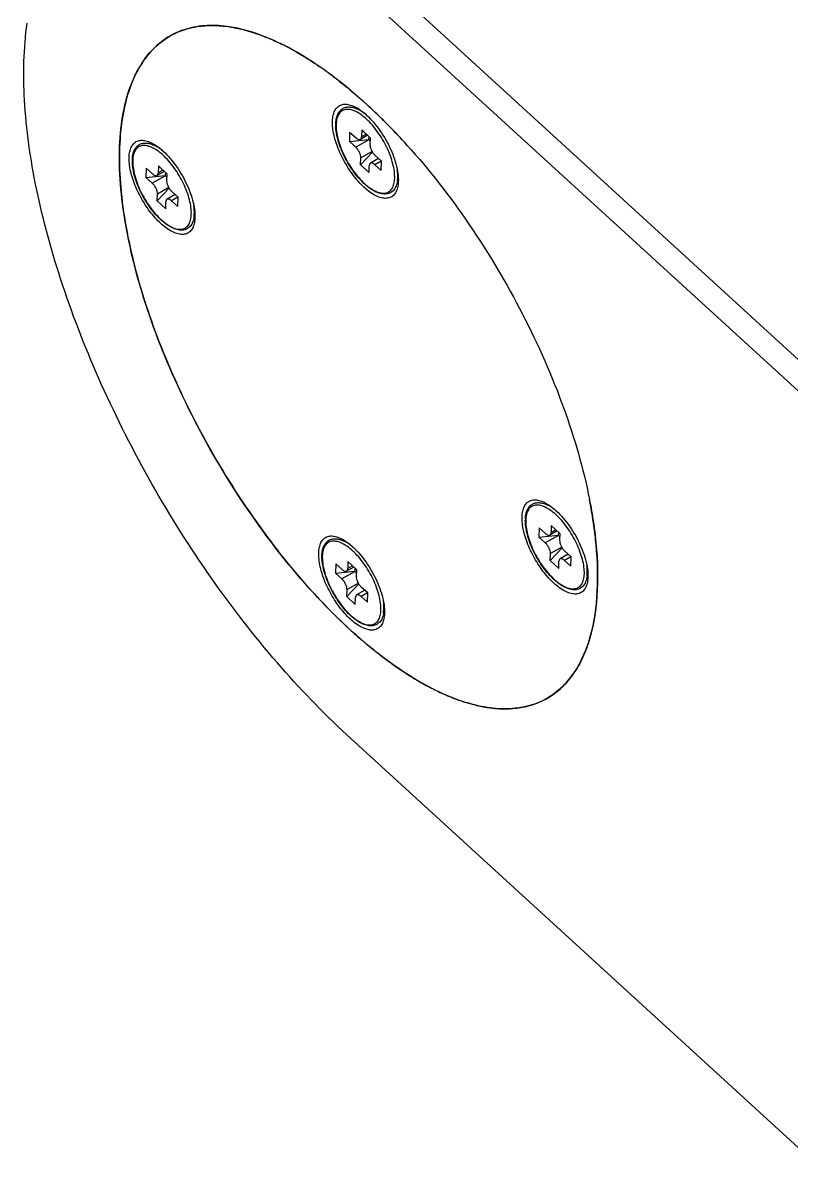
# Model space of a CAD drawing. Header units: millimetres. Extents: x 0 to 549, y 0 to 190.
# Drawn here: x 385.72 to 397.07, y 68.45 to 85.48 of the extents above; entities that cross this region are included whole.
import ezdxf

# ---------------------------------------------------------------- set-up
doc = ezdxf.new("R2010")
doc.units = ezdxf.units.MM
doc.layers.add('02___PRT_ALL_AXES', color=7, linetype='Continuous')

msp = doc.modelspace()

# ---------------------------------------------------------------- linework, layer by layer
at = {"color": 7, "linetype": 'Continuous'}
for p, q in [((391.046, 86.112), (398.184, 79.586)), ((390.846, 85.829), (397.984, 79.303)), ((390.541, 83.874), (390.537, 83.737)), ((390.541, 83.874), (390.636, 83.788)), ((390.807, 83.827), (390.7, 83.766)), ((390.72, 83.906), (390.717, 83.803)), ((390.788, 83.844), (390.717, 83.803)), ((390.846, 83.791), (390.72, 83.906)), ((390.824, 83.811), (390.822, 83.765)), ((390.846, 83.791), (390.842, 83.688)), ((390.537, 83.737), (390.822, 83.765)), ((390.537, 83.737), (390.631, 83.651)), ((390.826, 83.761), (390.631, 83.651)), ((390.822, 83.765), (390.826, 83.761)), ((390.704, 83.389), (390.88, 83.577)), ((390.704, 83.389), (390.707, 83.493)), ((390.873, 83.588), (390.707, 83.493)), ((390.969, 83.483), (390.849, 83.415)), ((391.009, 83.447), (390.914, 83.392)), ((391.012, 83.444), (390.918, 83.53)), ((391.008, 83.306), (391.012, 83.444)), ((387.537, 83.342), (387.533, 83.204)), ((387.537, 83.342), (387.631, 83.256)), ((387.803, 83.294), (387.696, 83.234)), ((387.716, 83.374), (387.713, 83.27)), ((387.784, 83.311), (387.713, 83.27)), ((387.841, 83.259), (387.716, 83.374)), ((387.82, 83.279), (387.818, 83.232)), ((390.704, 83.389), (390.829, 83.275)), ((390.829, 83.275), (390.832, 83.378)), ((391.008, 83.306), (390.914, 83.392)), ((387.533, 83.204), (387.818, 83.232)), ((387.533, 83.204), (387.627, 83.118)), ((387.822, 83.229), (387.627, 83.118)), ((387.818, 83.232), (387.822, 83.229)), ((387.841, 83.259), (387.838, 83.156)), ((391.247, 83.153), (391.252, 83.204)), ((387.699, 82.857), (387.876, 83.045)), ((387.699, 82.857), (387.703, 82.96)), ((387.869, 83.055), (387.703, 82.96)), ((387.965, 82.951), (387.845, 82.883)), ((388.008, 82.912), (387.914, 82.998)), ((387.699, 82.857), (387.825, 82.742)), ((387.825, 82.742), (387.828, 82.846)), ((388.005, 82.914), (387.909, 82.86)), ((388.004, 82.774), (387.909, 82.86)), ((388.004, 82.774), (388.008, 82.912)), ((388.243, 82.621), (388.247, 82.671)), ((393.342, 78.035), (393.337, 77.897)), ((393.342, 78.035), (393.436, 77.949)), ((393.52, 78.067), (393.517, 77.963)), ((393.589, 78.004), (393.517, 77.963)), ((393.646, 77.952), (393.52, 78.067)), ((393.337, 77.897), (393.622, 77.925)), ((393.337, 77.897), (393.431, 77.811)), ((393.626, 77.922), (393.431, 77.811)), ((393.607, 77.987), (393.5, 77.926)), ((393.624, 77.972), (393.622, 77.925)), ((393.622, 77.925), (393.626, 77.922)), ((393.646, 77.952), (393.643, 77.849)), ((393.504, 77.55), (393.68, 77.737)), ((393.504, 77.55), (393.507, 77.653)), ((393.674, 77.748), (393.507, 77.653)), ((393.812, 77.605), (393.718, 77.691)), ((390.338, 77.503), (390.333, 77.365)), ((390.338, 77.503), (390.432, 77.417)), ((390.516, 77.534), (390.513, 77.431)), ((390.642, 77.42), (390.516, 77.534)), ((393.504, 77.55), (393.629, 77.435)), ((393.629, 77.435), (393.633, 77.539)), ((393.769, 77.644), (393.649, 77.576)), ((393.809, 77.607), (393.714, 77.553)), ((393.808, 77.467), (393.714, 77.553)), ((393.808, 77.467), (393.812, 77.605)), ((390.333, 77.365), (390.618, 77.393)), ((390.333, 77.365), (390.427, 77.279)), ((390.622, 77.39), (390.427, 77.279)), ((390.603, 77.455), (390.496, 77.394)), ((390.585, 77.472), (390.513, 77.431)), ((390.62, 77.44), (390.618, 77.393)), ((390.618, 77.393), (390.622, 77.39)), ((390.642, 77.42), (390.638, 77.316)), ((394.048, 77.314), (394.052, 77.364)), ((390.5, 77.018), (390.676, 77.205)), ((390.67, 77.216), (390.503, 77.121)), ((390.808, 77.072), (390.714, 77.158)), ((390.5, 77.018), (390.503, 77.121)), ((390.5, 77.018), (390.625, 76.903)), ((390.625, 76.903), (390.628, 77.006)), ((390.765, 77.112), (390.645, 77.043)), ((390.805, 77.075), (390.71, 77.021)), ((390.804, 76.935), (390.71, 77.021)), ((390.804, 76.935), (390.808, 77.072)), ((391.043, 76.781), (391.048, 76.832)), ((397.637, 68.454), (390.499, 74.98))]:
    msp.add_line(p, q, dxfattribs=at)
for centre, radius, start, end in [((390.881, 83.981), 0.545, 178.1732, 179.3841), ((387.877, 83.448), 0.545, 178.1732, 179.3841), ((392.896, 77.524), 1.031, 47.5559, 49.013), ((393.682, 78.141), 0.545, 178.1732, 179.3841), ((390.678, 77.609), 0.545, 178.1732, 179.3841)]:
    msp.add_arc(centre, radius, start, end, dxfattribs=at)
for points, knots in [([(390.499, 74.98), (390.136, 75.312), (389.429, 76.051), (388.468, 77.293), (387.6, 78.668), (386.863, 80.117), (386.287, 81.577), (385.897, 82.986), (385.709, 84.285), (385.725, 85.109), (385.779, 85.483)], [0, 0, 0, 0, 0.124438, 0.258174, 0.396726, 0.535245, 0.668889, 0.793169, 0.904359, 1, 1, 1, 1]), ([(390.757, 83.057), (390.698, 83.111), (390.587, 83.237), (390.451, 83.451), (390.348, 83.679), (390.297, 83.869), (390.286, 84.008), (390.291, 84.096), (390.311, 84.17), (390.344, 84.229), (390.392, 84.269), (390.453, 84.288), (390.521, 84.284), (390.567, 84.27), (390.591, 84.26)], [0, 0, 0, 0, 0.15252, 0.317686, 0.48055, 0.626577, 0.689748, 0.745185, 0.79294, 0.834207, 0.871711, 0.909465, 0.951384, 1, 1, 1, 1]), ([(390.336, 83.998), (390.337, 84.021), (390.341, 84.064), (390.358, 84.124), (390.384, 84.175), (390.422, 84.214), (390.47, 84.239), (390.524, 84.247), (390.582, 84.241), (390.62, 84.228), (390.64, 84.22)], [0, 0, 0, 0, 0.147475, 0.280163, 0.400939, 0.514329, 0.625666, 0.74042, 0.863813, 1, 1, 1, 1]), ([(391.207, 83.195), (391.208, 83.228), (391.204, 83.3), (391.181, 83.411), (391.144, 83.528), (391.093, 83.648), (391.029, 83.766), (390.957, 83.878), (390.877, 83.978), (390.794, 84.064), (390.71, 84.133), (390.64, 84.175), (390.585, 84.196), (390.538, 84.209), (390.491, 84.21), (390.449, 84.199), (390.422, 84.184), (390.399, 84.164), (390.379, 84.138), (390.364, 84.106), (390.347, 84.056), (390.343, 84.015), (390.342, 83.986)], [0, 0, 0, 0, 0.061916, 0.132035, 0.208754, 0.289944, 0.373178, 0.455898, 0.535581, 0.609896, 0.676896, 0.735251, 0.761067, 0.784709, 0.826308, 0.845304, 0.863872, 0.882725, 0.90254, 0.923864, 0.947088, 1, 1, 1, 1]), ([(390.591, 84.26), (390.625, 84.245), (390.696, 84.205), (390.759, 84.154), (390.792, 84.124)], [0, 0, 0, 0, 0.462232, 1, 1, 1, 1]), ([(390.788, 84.127), (390.764, 84.147), (390.717, 84.182), (390.665, 84.21), (390.64, 84.22)], [0, 0, 0, 0, 0.53218, 1, 1, 1, 1]), ([(390.792, 84.124), (390.866, 84.057), (391.001, 83.896), (391.153, 83.627), (391.237, 83.388), (391.263, 83.209), (391.261, 83.127), (391.256, 83.091)], [0, 0, 0, 0, 0.258077, 0.535137, 0.792955, 0.90426, 1, 1, 1, 1]), ([(391.247, 83.153), (391.243, 83.127), (391.231, 83.077), (391.199, 83.022), (391.165, 82.99), (391.135, 82.973), (391.103, 82.962), (391.055, 82.956), (390.989, 82.965), (390.909, 82.998), (390.826, 83.051), (390.743, 83.123), (390.661, 83.21), (390.584, 83.311), (390.513, 83.421), (390.452, 83.537), (390.401, 83.655), (390.364, 83.771), (390.341, 83.881), (390.336, 83.953), (390.336, 83.986)], [0, 0, 0, 0, 0.049411, 0.093214, 0.114, 0.134545, 0.155267, 0.176586, 0.22246, 0.274817, 0.334719, 0.401962, 0.475449, 0.553502, 0.634084, 0.714978, 0.793945, 0.868883, 0.93799, 1, 1, 1, 1]), ([(390.342, 83.986), (390.341, 83.953), (390.345, 83.881), (390.368, 83.77), (390.405, 83.653), (390.457, 83.532), (390.52, 83.415), (390.592, 83.303), (390.672, 83.203), (390.755, 83.116), (390.839, 83.048), (390.909, 83.006), (390.964, 82.985), (391.011, 82.972), (391.058, 82.97), (391.1, 82.982), (391.127, 82.997), (391.15, 83.017), (391.17, 83.043), (391.186, 83.075), (391.202, 83.125), (391.206, 83.166), (391.207, 83.195)], [0, 0, 0, 0, 0.061916, 0.132035, 0.208754, 0.289944, 0.373178, 0.455898, 0.535581, 0.609896, 0.676896, 0.735251, 0.761067, 0.784709, 0.826308, 0.845304, 0.863872, 0.882725, 0.90254, 0.923864, 0.947088, 1, 1, 1, 1]), ([(390.636, 83.788), (390.639, 83.786), (390.644, 83.781), (390.655, 83.773), (390.666, 83.767), (390.679, 83.763), (390.69, 83.762), (390.697, 83.764), (390.7, 83.766)], [0, 0, 0, 0, 0.167037, 0.322276, 0.5305, 0.709242, 0.862417, 1, 1, 1, 1]), ([(390.7, 83.766), (390.703, 83.767), (390.708, 83.771), (390.713, 83.78), (390.716, 83.791), (390.717, 83.799), (390.717, 83.803)], [0, 0, 0, 0, 0.209581, 0.438258, 0.699675, 1, 1, 1, 1]), ([(387.753, 82.524), (387.694, 82.578), (387.583, 82.704), (387.446, 82.918), (387.344, 83.146), (387.293, 83.337), (387.282, 83.476), (387.287, 83.564), (387.306, 83.638), (387.34, 83.697), (387.388, 83.737), (387.449, 83.755), (387.517, 83.752), (387.563, 83.737), (387.586, 83.727)], [0, 0, 0, 0, 0.15252, 0.317686, 0.48055, 0.626577, 0.689748, 0.745185, 0.79294, 0.834207, 0.871711, 0.909465, 0.951384, 1, 1, 1, 1]), ([(387.332, 83.466), (387.333, 83.488), (387.337, 83.532), (387.353, 83.592), (387.38, 83.643), (387.418, 83.682), (387.466, 83.706), (387.52, 83.715), (387.578, 83.708), (387.616, 83.696), (387.636, 83.688)], [0, 0, 0, 0, 0.147475, 0.280163, 0.400939, 0.514329, 0.625666, 0.74042, 0.863813, 1, 1, 1, 1]), ([(388.203, 82.662), (388.204, 82.696), (388.2, 82.767), (388.177, 82.878), (388.14, 82.996), (388.088, 83.116), (388.025, 83.234), (387.953, 83.345), (387.873, 83.446), (387.79, 83.532), (387.706, 83.601), (387.636, 83.643), (387.581, 83.664), (387.533, 83.676), (387.487, 83.678), (387.445, 83.666), (387.418, 83.652), (387.395, 83.631), (387.375, 83.605), (387.359, 83.574), (387.343, 83.524), (387.339, 83.482), (387.338, 83.454)], [0, 0, 0, 0, 0.061916, 0.132035, 0.208754, 0.289944, 0.373178, 0.455898, 0.535581, 0.609896, 0.676896, 0.735251, 0.761067, 0.784709, 0.826308, 0.845304, 0.863872, 0.882725, 0.90254, 0.923864, 0.947088, 1, 1, 1, 1]), ([(387.586, 83.727), (387.621, 83.713), (387.692, 83.673), (387.755, 83.621), (387.787, 83.592)], [0, 0, 0, 0, 0.462232, 1, 1, 1, 1]), ([(387.784, 83.595), (387.76, 83.615), (387.713, 83.649), (387.661, 83.677), (387.636, 83.688)], [0, 0, 0, 0, 0.53218, 1, 1, 1, 1]), ([(390.707, 83.493), (390.707, 83.506), (390.703, 83.534), (390.687, 83.576), (390.663, 83.616), (390.642, 83.64), (390.631, 83.651)], [0, 0, 0, 0, 0.216276, 0.475245, 0.747466, 1, 1, 1, 1]), ([(390.826, 83.761), (390.827, 83.76), (390.834, 83.754), (390.84, 83.747), (390.844, 83.742)], [0, 0, 0, 0, 0.240115, 1, 1, 1, 1]), ([(390.842, 83.688), (390.842, 83.675), (390.846, 83.647), (390.862, 83.605), (390.886, 83.564), (390.907, 83.54), (390.918, 83.53)], [0, 0, 0, 0, 0.216276, 0.475245, 0.747466, 1, 1, 1, 1]), ([(388.243, 82.621), (388.239, 82.594), (388.227, 82.544), (388.195, 82.489), (388.161, 82.458), (388.131, 82.44), (388.099, 82.43), (388.051, 82.423), (387.985, 82.433), (387.905, 82.466), (387.822, 82.519), (387.739, 82.59), (387.657, 82.678), (387.58, 82.778), (387.509, 82.888), (387.447, 83.004), (387.397, 83.122), (387.36, 83.238), (387.337, 83.349), (387.331, 83.42), (387.332, 83.454)], [0, 0, 0, 0, 0.049411, 0.093214, 0.114, 0.134545, 0.155267, 0.176586, 0.22246, 0.274817, 0.334719, 0.401962, 0.475449, 0.553502, 0.634084, 0.714978, 0.793945, 0.868883, 0.93799, 1, 1, 1, 1]), ([(387.338, 83.454), (387.337, 83.42), (387.341, 83.349), (387.364, 83.238), (387.401, 83.12), (387.452, 83), (387.516, 82.882), (387.588, 82.771), (387.668, 82.67), (387.751, 82.584), (387.835, 82.516), (387.905, 82.474), (387.96, 82.452), (388.007, 82.44), (388.054, 82.438), (388.095, 82.45), (388.123, 82.464), (388.146, 82.485), (388.166, 82.511), (388.181, 82.542), (388.198, 82.592), (388.202, 82.634), (388.203, 82.662)], [0, 0, 0, 0, 0.061916, 0.132035, 0.208754, 0.289944, 0.373178, 0.455898, 0.535581, 0.609896, 0.676896, 0.735251, 0.761067, 0.784709, 0.826308, 0.845304, 0.863872, 0.882725, 0.90254, 0.923864, 0.947088, 1, 1, 1, 1]), ([(387.787, 83.592), (387.861, 83.524), (387.996, 83.363), (388.149, 83.095), (388.233, 82.855), (388.259, 82.676), (388.257, 82.595), (388.252, 82.558)], [0, 0, 0, 0, 0.258077, 0.535137, 0.792955, 0.90426, 1, 1, 1, 1]), ([(390.849, 83.415), (390.846, 83.414), (390.842, 83.409), (390.836, 83.401), (390.833, 83.39), (390.832, 83.382), (390.832, 83.378)], [0, 0, 0, 0, 0.209581, 0.438258, 0.699675, 1, 1, 1, 1]), ([(390.914, 83.392), (390.911, 83.395), (390.905, 83.4), (390.894, 83.408), (390.883, 83.414), (390.87, 83.418), (390.859, 83.419), (390.852, 83.417), (390.849, 83.415)], [0, 0, 0, 0, 0.167037, 0.322276, 0.5305, 0.709242, 0.862417, 1, 1, 1, 1]), ([(391.252, 83.204), (391.252, 83.212), (391.252, 83.248), (391.249, 83.285), (391.245, 83.312)], [0, 0, 0, 0, 0.236001, 1, 1, 1, 1]), ([(387.703, 82.96), (387.703, 82.973), (387.699, 83.002), (387.683, 83.044), (387.659, 83.084), (387.638, 83.108), (387.627, 83.118)], [0, 0, 0, 0, 0.216276, 0.475245, 0.747466, 1, 1, 1, 1]), ([(387.631, 83.256), (387.634, 83.253), (387.64, 83.248), (387.651, 83.241), (387.662, 83.234), (387.675, 83.23), (387.686, 83.23), (387.693, 83.232), (387.696, 83.233)], [0, 0, 0, 0, 0.167037, 0.322276, 0.5305, 0.709242, 0.862417, 1, 1, 1, 1]), ([(387.696, 83.233), (387.699, 83.235), (387.703, 83.239), (387.708, 83.248), (387.712, 83.258), (387.712, 83.266), (387.713, 83.27)], [0, 0, 0, 0, 0.209581, 0.438258, 0.699675, 1, 1, 1, 1]), ([(387.822, 83.229), (387.823, 83.228), (387.83, 83.222), (387.836, 83.215), (387.84, 83.21)], [0, 0, 0, 0, 0.240115, 1, 1, 1, 1]), ([(387.838, 83.156), (387.838, 83.143), (387.842, 83.114), (387.858, 83.072), (387.882, 83.032), (387.903, 83.008), (387.914, 82.998)], [0, 0, 0, 0, 0.216276, 0.475245, 0.747466, 1, 1, 1, 1]), ([(391.256, 83.091), (391.252, 83.064), (391.24, 83.014), (391.204, 82.95), (391.151, 82.908), (391.084, 82.892), (391.008, 82.901), (390.891, 82.946), (390.81, 83.008), (390.757, 83.057)], [0, 0, 0, 0, 0.125395, 0.232493, 0.329446, 0.428382, 0.540566, 0.672516, 1, 1, 1, 1]), ([(387.845, 82.883), (387.842, 82.881), (387.837, 82.877), (387.832, 82.869), (387.829, 82.858), (387.828, 82.85), (387.828, 82.846)], [0, 0, 0, 0, 0.209581, 0.438258, 0.699675, 1, 1, 1, 1]), ([(387.909, 82.86), (387.906, 82.863), (387.9, 82.868), (387.89, 82.875), (387.879, 82.882), (387.866, 82.886), (387.855, 82.886), (387.848, 82.884), (387.845, 82.883)], [0, 0, 0, 0, 0.167037, 0.322276, 0.5305, 0.709242, 0.862417, 1, 1, 1, 1]), ([(388.247, 82.671), (388.248, 82.68), (388.248, 82.716), (388.245, 82.752), (388.241, 82.78)], [0, 0, 0, 0, 0.236001, 1, 1, 1, 1]), ([(388.252, 82.558), (388.248, 82.531), (388.236, 82.481), (388.2, 82.418), (388.147, 82.376), (388.08, 82.359), (388.004, 82.368), (387.887, 82.414), (387.806, 82.476), (387.753, 82.524)], [0, 0, 0, 0, 0.125395, 0.232493, 0.329446, 0.428382, 0.540566, 0.672516, 1, 1, 1, 1]), ([(393.558, 77.217), (393.499, 77.271), (393.387, 77.397), (393.251, 77.611), (393.148, 77.839), (393.098, 78.03), (393.086, 78.169), (393.091, 78.257), (393.111, 78.331), (393.144, 78.39), (393.193, 78.43), (393.253, 78.448), (393.321, 78.445), (393.367, 78.43), (393.391, 78.42)], [0, 0, 0, 0, 0.15252, 0.317686, 0.48055, 0.626577, 0.689748, 0.745185, 0.79294, 0.834207, 0.871711, 0.909465, 0.951384, 1, 1, 1, 1]), ([(393.137, 78.159), (393.137, 78.181), (393.141, 78.225), (393.158, 78.285), (393.185, 78.336), (393.223, 78.375), (393.27, 78.399), (393.324, 78.408), (393.382, 78.401), (393.421, 78.389), (393.44, 78.381)], [0, 0, 0, 0, 0.147475, 0.280163, 0.400939, 0.514329, 0.625666, 0.74042, 0.863813, 1, 1, 1, 1]), ([(394.008, 77.355), (394.009, 77.389), (394.004, 77.46), (393.982, 77.571), (393.944, 77.689), (393.893, 77.809), (393.83, 77.927), (393.757, 78.038), (393.678, 78.139), (393.595, 78.225), (393.511, 78.293), (393.44, 78.335), (393.386, 78.357), (393.338, 78.369), (393.291, 78.371), (393.25, 78.359), (393.223, 78.345), (393.199, 78.324), (393.18, 78.298), (393.164, 78.267), (393.148, 78.217), (393.143, 78.175), (393.142, 78.147)], [0, 0, 0, 0, 0.061916, 0.132035, 0.208754, 0.289944, 0.373178, 0.455898, 0.535581, 0.609896, 0.676896, 0.735251, 0.761067, 0.784709, 0.826308, 0.845304, 0.863872, 0.882725, 0.90254, 0.923864, 0.947088, 1, 1, 1, 1]), ([(393.391, 78.42), (393.406, 78.414), (393.471, 78.383), (393.53, 78.339), (393.572, 78.302)], [0, 0, 0, 0, 0.223751, 1, 1, 1, 1]), ([(393.572, 78.301), (393.551, 78.317), (393.509, 78.347), (393.463, 78.371), (393.44, 78.381)], [0, 0, 0, 0, 0.529376, 1, 1, 1, 1]), ([(393.592, 78.285), (393.666, 78.217), (393.801, 78.056), (393.954, 77.787), (394.037, 77.548), (394.063, 77.369), (394.062, 77.288), (394.056, 77.251)], [0, 0, 0, 0, 0.258077, 0.535137, 0.792955, 0.90426, 1, 1, 1, 1]), ([(394.048, 77.314), (394.044, 77.287), (394.032, 77.237), (393.999, 77.182), (393.965, 77.151), (393.936, 77.133), (393.903, 77.122), (393.855, 77.116), (393.79, 77.126), (393.709, 77.159), (393.627, 77.212), (393.543, 77.283), (393.462, 77.371), (393.384, 77.471), (393.313, 77.581), (393.252, 77.697), (393.202, 77.815), (393.165, 77.931), (393.142, 78.042), (393.136, 78.113), (393.136, 78.147)], [0, 0, 0, 0, 0.049411, 0.093214, 0.114, 0.134545, 0.155267, 0.176586, 0.22246, 0.274817, 0.334719, 0.401962, 0.475449, 0.553502, 0.634084, 0.714978, 0.793945, 0.868883, 0.93799, 1, 1, 1, 1]), ([(393.142, 78.147), (393.141, 78.113), (393.146, 78.042), (393.168, 77.931), (393.206, 77.813), (393.257, 77.693), (393.32, 77.575), (393.393, 77.464), (393.472, 77.363), (393.555, 77.277), (393.639, 77.208), (393.71, 77.167), (393.764, 77.145), (393.812, 77.133), (393.858, 77.131), (393.9, 77.143), (393.927, 77.157), (393.951, 77.178), (393.97, 77.204), (393.986, 77.235), (394.002, 77.285), (394.007, 77.327), (394.008, 77.355)], [0, 0, 0, 0, 0.061916, 0.132035, 0.208754, 0.289944, 0.373178, 0.455898, 0.535581, 0.609896, 0.676896, 0.735251, 0.761067, 0.784709, 0.826308, 0.845304, 0.863872, 0.882725, 0.90254, 0.923864, 0.947088, 1, 1, 1, 1]), ([(390.554, 76.685), (390.494, 76.739), (390.383, 76.865), (390.247, 77.079), (390.144, 77.307), (390.094, 77.498), (390.082, 77.637), (390.087, 77.724), (390.107, 77.798), (390.14, 77.857), (390.188, 77.897), (390.249, 77.916), (390.317, 77.912), (390.363, 77.898), (390.387, 77.888)], [0, 0, 0, 0, 0.15252, 0.317686, 0.48055, 0.626577, 0.689748, 0.745185, 0.79294, 0.834207, 0.871711, 0.909465, 0.951384, 1, 1, 1, 1]), ([(390.132, 77.626), (390.133, 77.649), (390.137, 77.692), (390.154, 77.753), (390.181, 77.803), (390.218, 77.842), (390.266, 77.867), (390.32, 77.875), (390.378, 77.869), (390.417, 77.856), (390.436, 77.848)], [0, 0, 0, 0, 0.147475, 0.280163, 0.400939, 0.514329, 0.625666, 0.74042, 0.863813, 1, 1, 1, 1]), ([(391.003, 76.823), (391.005, 76.856), (391, 76.928), (390.978, 77.039), (390.94, 77.157), (390.889, 77.277), (390.826, 77.395), (390.753, 77.506), (390.674, 77.607), (390.59, 77.693), (390.507, 77.761), (390.436, 77.803), (390.381, 77.825), (390.334, 77.837), (390.287, 77.839), (390.246, 77.827), (390.219, 77.812), (390.195, 77.792), (390.175, 77.766), (390.16, 77.735), (390.144, 77.684), (390.139, 77.643), (390.138, 77.614)], [0, 0, 0, 0, 0.061916, 0.132035, 0.208754, 0.289944, 0.373178, 0.455898, 0.535581, 0.609896, 0.676896, 0.735251, 0.761067, 0.784709, 0.826308, 0.845304, 0.863872, 0.882725, 0.90254, 0.923864, 0.947088, 1, 1, 1, 1]), ([(390.387, 77.888), (390.421, 77.874), (390.492, 77.833), (390.556, 77.782), (390.588, 77.752)], [0, 0, 0, 0, 0.462232, 1, 1, 1, 1]), ([(390.584, 77.755), (390.56, 77.775), (390.513, 77.81), (390.461, 77.838), (390.436, 77.848)], [0, 0, 0, 0, 0.53218, 1, 1, 1, 1]), ([(393.436, 77.949), (393.439, 77.946), (393.445, 77.941), (393.455, 77.934), (393.467, 77.927), (393.479, 77.923), (393.491, 77.923), (393.498, 77.925), (393.5, 77.926)], [0, 0, 0, 0, 0.167037, 0.322276, 0.5305, 0.709242, 0.862417, 1, 1, 1, 1]), ([(393.5, 77.926), (393.503, 77.928), (393.508, 77.932), (393.513, 77.94), (393.516, 77.951), (393.517, 77.959), (393.517, 77.963)], [0, 0, 0, 0, 0.209581, 0.438258, 0.699675, 1, 1, 1, 1]), ([(393.626, 77.922), (393.628, 77.921), (393.634, 77.914), (393.64, 77.908), (393.644, 77.903)], [0, 0, 0, 0, 0.240115, 1, 1, 1, 1]), ([(393.643, 77.849), (393.642, 77.836), (393.647, 77.807), (393.663, 77.765), (393.687, 77.725), (393.707, 77.701), (393.718, 77.691)], [0, 0, 0, 0, 0.216276, 0.475245, 0.747466, 1, 1, 1, 1]), ([(390.588, 77.752), (390.662, 77.685), (390.797, 77.524), (390.949, 77.255), (391.033, 77.016), (391.059, 76.837), (391.058, 76.756), (391.052, 76.719)], [0, 0, 0, 0, 0.258077, 0.535137, 0.792955, 0.90426, 1, 1, 1, 1]), ([(393.507, 77.653), (393.508, 77.666), (393.503, 77.695), (393.487, 77.737), (393.463, 77.777), (393.443, 77.801), (393.431, 77.811)], [0, 0, 0, 0, 0.216276, 0.475245, 0.747466, 1, 1, 1, 1]), ([(391.043, 76.781), (391.04, 76.755), (391.028, 76.705), (390.995, 76.65), (390.961, 76.618), (390.931, 76.601), (390.899, 76.59), (390.851, 76.584), (390.785, 76.593), (390.705, 76.626), (390.622, 76.68), (390.539, 76.751), (390.457, 76.838), (390.38, 76.939), (390.309, 77.049), (390.248, 77.165), (390.198, 77.283), (390.16, 77.399), (390.137, 77.509), (390.132, 77.581), (390.132, 77.615)], [0, 0, 0, 0, 0.049411, 0.093214, 0.114, 0.134545, 0.155267, 0.176586, 0.22246, 0.274817, 0.334719, 0.401962, 0.475449, 0.553502, 0.634084, 0.714978, 0.793945, 0.868883, 0.93799, 1, 1, 1, 1]), ([(390.138, 77.614), (390.137, 77.581), (390.141, 77.509), (390.164, 77.398), (390.201, 77.281), (390.253, 77.161), (390.316, 77.043), (390.388, 76.931), (390.468, 76.831), (390.551, 76.745), (390.635, 76.676), (390.706, 76.634), (390.76, 76.613), (390.808, 76.6), (390.854, 76.599), (390.896, 76.61), (390.923, 76.625), (390.946, 76.645), (390.966, 76.671), (390.982, 76.703), (390.998, 76.753), (391.003, 76.794), (391.003, 76.823)], [0, 0, 0, 0, 0.061916, 0.132035, 0.208754, 0.289944, 0.373178, 0.455898, 0.535581, 0.609896, 0.676896, 0.735251, 0.761067, 0.784709, 0.826308, 0.845304, 0.863872, 0.882725, 0.90254, 0.923864, 0.947088, 1, 1, 1, 1]), ([(393.649, 77.576), (393.647, 77.574), (393.642, 77.57), (393.637, 77.561), (393.634, 77.551), (393.633, 77.543), (393.633, 77.539)], [0, 0, 0, 0, 0.209581, 0.438258, 0.699675, 1, 1, 1, 1]), ([(393.714, 77.553), (393.711, 77.556), (393.705, 77.561), (393.695, 77.568), (393.683, 77.575), (393.671, 77.579), (393.659, 77.579), (393.652, 77.577), (393.649, 77.576)], [0, 0, 0, 0, 0.167037, 0.322276, 0.5305, 0.709242, 0.862417, 1, 1, 1, 1]), ([(390.432, 77.417), (390.435, 77.414), (390.441, 77.409), (390.451, 77.401), (390.463, 77.395), (390.475, 77.391), (390.487, 77.39), (390.493, 77.392), (390.496, 77.394)], [0, 0, 0, 0, 0.167037, 0.322276, 0.5305, 0.709242, 0.862417, 1, 1, 1, 1]), ([(390.496, 77.394), (390.499, 77.395), (390.504, 77.4), (390.509, 77.408), (390.512, 77.419), (390.513, 77.427), (390.513, 77.431)], [0, 0, 0, 0, 0.209581, 0.438258, 0.699675, 1, 1, 1, 1]), ([(390.622, 77.39), (390.623, 77.388), (390.63, 77.382), (390.636, 77.376), (390.64, 77.37)], [0, 0, 0, 0, 0.240115, 1, 1, 1, 1]), ([(390.638, 77.316), (390.638, 77.303), (390.643, 77.275), (390.659, 77.233), (390.682, 77.193), (390.703, 77.169), (390.714, 77.158)], [0, 0, 0, 0, 0.216276, 0.475245, 0.747466, 1, 1, 1, 1]), ([(394.052, 77.364), (394.052, 77.373), (394.052, 77.409), (394.049, 77.445), (394.046, 77.473)], [0, 0, 0, 0, 0.236001, 1, 1, 1, 1]), ([(390.503, 77.121), (390.503, 77.134), (390.499, 77.162), (390.483, 77.204), (390.459, 77.245), (390.438, 77.269), (390.427, 77.279)], [0, 0, 0, 0, 0.216276, 0.475245, 0.747466, 1, 1, 1, 1]), ([(394.056, 77.251), (394.053, 77.224), (394.041, 77.174), (394.005, 77.111), (393.951, 77.068), (393.884, 77.052), (393.809, 77.061), (393.692, 77.107), (393.61, 77.169), (393.558, 77.217)], [0, 0, 0, 0, 0.125395, 0.232493, 0.329446, 0.428382, 0.540566, 0.672516, 1, 1, 1, 1]), ([(390.645, 77.043), (390.643, 77.042), (390.638, 77.038), (390.633, 77.029), (390.629, 77.018), (390.629, 77.01), (390.628, 77.006)], [0, 0, 0, 0, 0.209581, 0.438258, 0.699675, 1, 1, 1, 1]), ([(390.71, 77.021), (390.707, 77.023), (390.701, 77.028), (390.69, 77.036), (390.679, 77.042), (390.666, 77.046), (390.655, 77.047), (390.648, 77.045), (390.645, 77.043)], [0, 0, 0, 0, 0.167037, 0.322276, 0.5305, 0.709242, 0.862417, 1, 1, 1, 1]), ([(391.048, 76.832), (391.048, 76.84), (391.048, 76.877), (391.045, 76.913), (391.042, 76.94)], [0, 0, 0, 0, 0.236001, 1, 1, 1, 1]), ([(391.052, 76.719), (391.048, 76.692), (391.037, 76.642), (391, 76.578), (390.947, 76.536), (390.88, 76.52), (390.805, 76.529), (390.688, 76.575), (390.606, 76.637), (390.554, 76.685)], [0, 0, 0, 0, 0.125395, 0.232493, 0.329446, 0.428382, 0.540566, 0.672516, 1, 1, 1, 1])]:
    msp.add_open_spline(points, degree=3, knots=knots, dxfattribs=at)
at = {"layer": '02___PRT_ALL_AXES', "color": 7, "linetype": 'Continuous'}
for p, q in [((390.64, 84.22), (390.703, 84.194)), ((390.974, 84.112), (390.984, 84.102)), ((387.636, 83.688), (387.699, 83.662)), ((391.247, 83.153), (391.256, 83.216)), ((388.243, 82.621), (388.252, 82.683)), ((393.44, 78.381), (393.503, 78.355)), ((394.084, 78.451), (394.084, 78.454)), ((394.094, 78.4), (394.095, 78.398)), ((390.436, 77.848), (390.499, 77.822)), ((394.048, 77.314), (394.057, 77.376)), ((391.043, 76.781), (391.053, 76.844))]:
    msp.add_line(p, q, dxfattribs=at)
for centre, radius, start, end in [((387.799, 81.64), 3.936, 60.3612, 63.6539), ((386.921, 80.228), 5.6, 53.3199, 55.5006), ((385.385, 78.361), 8.019, 45.817, 47.557), ((385.298, 78.269), 8.146, 45.7361, 47.5434), ((385.032, 77.995), 8.528, 45.2231, 45.7413), ((385.031, 77.994), 8.53, 45.216, 45.7363), ((384.947, 77.91), 8.648, 45.104, 45.224), ((384.947, 77.909), 8.648, 45.0965, 45.217), ((384.462, 77.434), 9.328, 41.9781, 45.0568), ((384.666, 77.63), 9.045, 42.6017, 45.0861), ((384.219, 77.212), 9.657, 42.0753, 42.6295), ((386.744, 77.009), 7.481, 10.7153, 11.1408), ((386.751, 77.01), 7.474, 10.6596, 11.1172), ((386.866, 77.032), 7.356, 10.4002, 10.6591), ((388.402, 77.25), 5.805, 5.339, 5.6658), ((394.476, 80.654), 5.689, 233.3363, 235.4829), ((393.588, 79.248), 4.025, 240.3984, 243.6181)]:
    msp.add_arc(centre, radius, start, end, dxfattribs=at)
for points, knots in [([(390.797, 84.279), (390.538, 84.515), (390.142, 84.833), (389.584, 85.158), (389.197, 85.326), (388.829, 85.428), (388.484, 85.459), (388.167, 85.419), (387.976, 85.342), (387.89, 85.293)], [0, 0, 0, 0, 0.321757, 0.463836, 0.592688, 0.708705, 0.813288, 0.909072, 1, 1, 1, 1]), ([(387.89, 85.293), (387.912, 85.306), (388.005, 85.354), (388.105, 85.39), (388.182, 85.409)], [0, 0, 0, 0, 0.247885, 1, 1, 1, 1]), ([(388.182, 85.409), (388.195, 85.412), (388.251, 85.425), (388.307, 85.434), (388.349, 85.439)], [0, 0, 0, 0, 0.246714, 1, 1, 1, 1]), ([(388.349, 85.439), (388.369, 85.441), (388.448, 85.448), (388.528, 85.448), (388.588, 85.445)], [0, 0, 0, 0, 0.244175, 1, 1, 1, 1]), ([(388.588, 85.445), (388.604, 85.444), (388.666, 85.44), (388.729, 85.433), (388.776, 85.426)], [0, 0, 0, 0, 0.244952, 1, 1, 1, 1]), ([(388.776, 85.426), (388.798, 85.422), (388.889, 85.406), (388.978, 85.385), (389.045, 85.365)], [0, 0, 0, 0, 0.242734, 1, 1, 1, 1]), ([(389.045, 85.365), (389.061, 85.361), (389.129, 85.34), (389.195, 85.317), (389.245, 85.299)], [0, 0, 0, 0, 0.244769, 1, 1, 1, 1]), ([(387.89, 85.293), (387.796, 85.24), (387.619, 85.1), (387.412, 84.816), (387.261, 84.462), (387.168, 84.044), (387.132, 83.568), (387.161, 82.837), (387.352, 81.831), (387.777, 80.582), (388.382, 79.319), (389.129, 78.123), (389.713, 77.392), (390.021, 77.057)], [0, 0, 0, 0, 0.035017, 0.072222, 0.113334, 0.159418, 0.210965, 0.268018, 0.397176, 0.5423, 0.696464, 0.85172, 1, 1, 1, 1]), ([(390.549, 76.53), (390.205, 76.844), (389.546, 77.562), (388.692, 78.778), (387.978, 80.111), (387.531, 81.264), (387.292, 82.167), (387.179, 82.795), (387.131, 83.378), (387.149, 83.907), (387.233, 84.373), (387.383, 84.767), (387.599, 85.083), (387.789, 85.236), (387.89, 85.293)], [0, 0, 0, 0, 0.140212, 0.292005, 0.446458, 0.594316, 0.663128, 0.72728, 0.786078, 0.839083, 0.886214, 0.927884, 0.965185, 1, 1, 1, 1]), ([(389.245, 85.299), (389.27, 85.289), (389.372, 85.25), (389.471, 85.204), (389.546, 85.167)], [0, 0, 0, 0, 0.242641, 1, 1, 1, 1]), ([(389.745, 85.061), (389.774, 85.045), (389.893, 84.976), (390.008, 84.902), (390.093, 84.843)], [0, 0, 0, 0, 0.242906, 1, 1, 1, 1]), ([(390.267, 84.719), (390.311, 84.686), (390.493, 84.546), (390.668, 84.397), (390.797, 84.279)], [0, 0, 0, 0, 0.241623, 1, 1, 1, 1]), ([(391.387, 83.683), (391.719, 83.316), (392.341, 82.514), (393.118, 81.208), (393.721, 79.846), (393.994, 78.91), (394.084, 78.454)], [0, 0, 0, 0, 0.24992, 0.51029, 0.765348, 1, 1, 1, 1]), ([(394.095, 78.398), (394.104, 78.347), (394.139, 78.152), (394.165, 77.956), (394.18, 77.81)], [0, 0, 0, 0, 0.257496, 1, 1, 1, 1]), ([(394.178, 77.823), (394.174, 77.867), (394.154, 78.047), (394.126, 78.225), (394.102, 78.36)], [0, 0, 0, 0, 0.24305, 1, 1, 1, 1]), ([(394.18, 77.81), (394.205, 77.547), (394.22, 77.058), (394.126, 76.473), (393.976, 76.087), (393.835, 75.85), (393.663, 75.656), (393.527, 75.557), (393.456, 75.516)], [0, 0, 0, 0, 0.312433, 0.578073, 0.694687, 0.802177, 0.902903, 1, 1, 1, 1]), ([(393.456, 75.516), (393.526, 75.556), (393.662, 75.655), (393.898, 75.92), (394.11, 76.377), (394.219, 77.044), (394.206, 77.53), (394.181, 77.79)], [0, 0, 0, 0, 0.097357, 0.19831, 0.421953, 0.687651, 1, 1, 1, 1]), ([(390.021, 77.057), (390.065, 77.01), (390.235, 76.829), (390.412, 76.654), (390.549, 76.53)], [0, 0, 0, 0, 0.256483, 1, 1, 1, 1]), ([(390.549, 76.53), (390.592, 76.49), (390.764, 76.337), (390.942, 76.192), (391.079, 76.09)], [0, 0, 0, 0, 0.258163, 1, 1, 1, 1]), ([(393.456, 75.516), (393.37, 75.467), (393.179, 75.39), (392.861, 75.35), (392.516, 75.381), (392.148, 75.483), (391.761, 75.651), (391.203, 75.976), (390.807, 76.294), (390.549, 76.53)], [0, 0, 0, 0, 0.090928, 0.186711, 0.291294, 0.407311, 0.536162, 0.678245, 1, 1, 1, 1]), ([(391.252, 75.966), (391.281, 75.946), (391.395, 75.87), (391.511, 75.798), (391.6, 75.748)], [0, 0, 0, 0, 0.257121, 1, 1, 1, 1]), ([(391.799, 75.642), (391.825, 75.629), (391.923, 75.582), (392.024, 75.539), (392.1, 75.51)], [0, 0, 0, 0, 0.257444, 1, 1, 1, 1]), ([(392.1, 75.51), (392.117, 75.504), (392.183, 75.48), (392.25, 75.458), (392.3, 75.444)], [0, 0, 0, 0, 0.255326, 1, 1, 1, 1]), ([(392.3, 75.444), (392.323, 75.437), (392.412, 75.413), (392.502, 75.394), (392.569, 75.383)], [0, 0, 0, 0, 0.257507, 1, 1, 1, 1]), ([(393.163, 75.4), (393.189, 75.407), (393.29, 75.435), (393.387, 75.477), (393.456, 75.516)], [0, 0, 0, 0, 0.25365, 1, 1, 1, 1]), ([(392.569, 75.383), (392.585, 75.381), (392.647, 75.372), (392.71, 75.366), (392.757, 75.364)], [0, 0, 0, 0, 0.255254, 1, 1, 1, 1]), ([(392.757, 75.364), (392.777, 75.363), (392.857, 75.36), (392.937, 75.364), (392.996, 75.37)], [0, 0, 0, 0, 0.256298, 1, 1, 1, 1]), ([(392.996, 75.37), (393.01, 75.372), (393.066, 75.379), (393.122, 75.39), (393.163, 75.4)], [0, 0, 0, 0, 0.253639, 1, 1, 1, 1])]:
    msp.add_open_spline(points, degree=3, knots=knots, dxfattribs=at)

doc.saveas('drawing.dxf')
